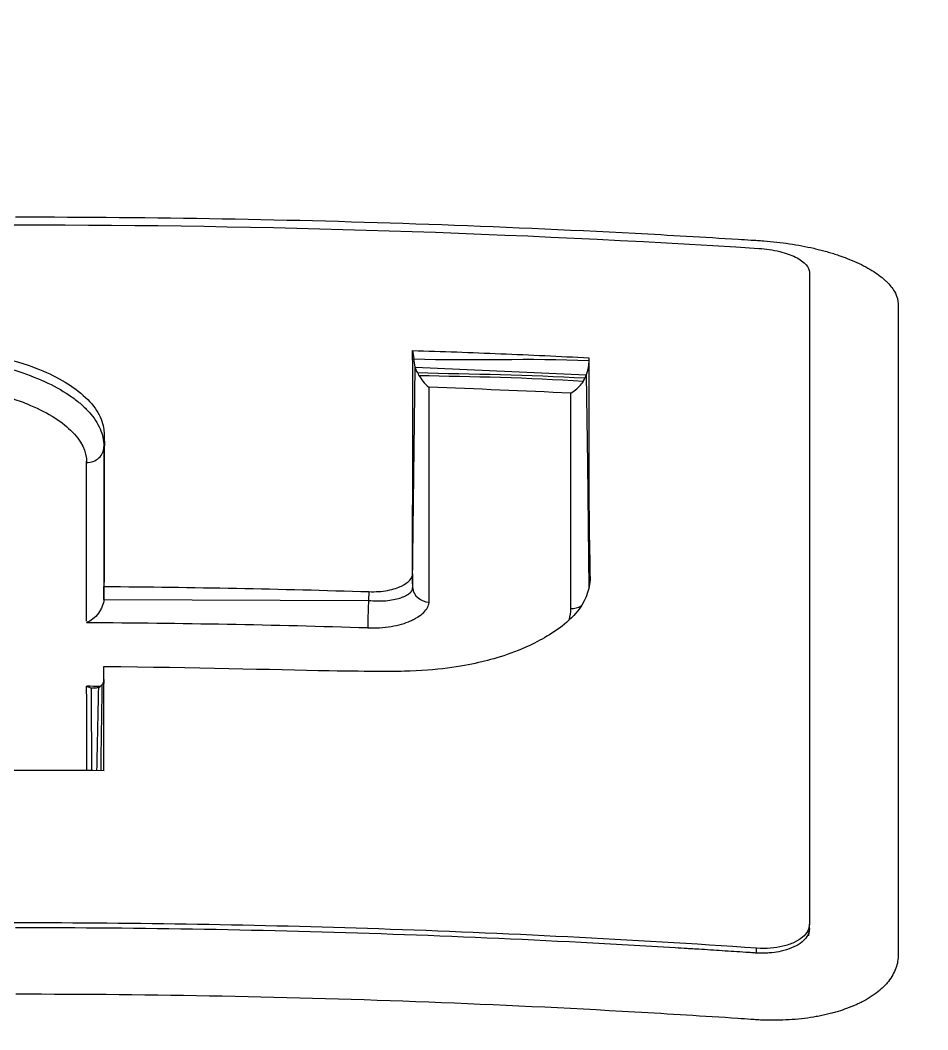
# Model space of a CAD drawing. Header units: millimetres. Extents: x 0 to 4378, y 0 to 2376.
# Drawn here: x 2214.72 to 2225.27, y 822.07 to 833.81 of the extents above; entities that cross this region are included whole.
import ezdxf

# ---------------------------------------------------------------- set-up
doc = ezdxf.new("R2010")
doc.units = ezdxf.units.MM
doc.header["$LTSCALE"] = 0.2

# ---------------------------------------------------------------- blocks, each defined once
blk = doc.blocks.new('A$C300084c2')
for p, q in [((4.611, 227.713), (4.626, 227.616)), ((4.642, 227.518), (4.626, 227.616)), ((4.611, 225.002), (4.642, 227.518)), ((4.642, 227.518), (6.629, 227.432)), ((6.629, 227.432), (6.642, 226.395)), ((0.831, 227.019), (0.831, 227.019)), ((1.024, 226.593), (1.024, 224.818)), ((6.642, 226.395), (6.659, 224.95)), ((1.024, 224.817), (1.024, 224.97)), ((4.104, 224.91), (4.098, 224.808)), ((1.024, 224.817), (4.098, 224.808)), ((4.594, 224.573), (4.594, 224.573)), ((9.222, 220.995), (9.222, 221.045)), ((8.608, 220.709), (8.608, 220.766))]:
    blk.add_line(p, q)
for centre, major_axis, ratio, start_param, end_param in [((4.768, 116.517), (0.033, 120.805), 0.0001, 5.823601, 5.872667), ((0.017, 121.017), (119.493, 0.004), 0.890042, 1.516914, 1.530709), ((0.824, 226.593), (0.2, 0), 0.90912, 4.705714, 6.28317), ((0.817, 116.074), (-0.005, -121.367), 0.000024, 2.676793, 2.712264), ((4.811, 224.967), (-0.2, 0), 0.896239, 0.097271, 1.529873), ((4.096, 224.667), (-0.006, -0.2), 0.015919, 3.92706, 5.817808), ((6.46, 224.893), (-0.2, 0), 0.896061, 1.515851, 2.153837), ((0.033, 121.238), (116.073, 0.009), 0.890069, 1.535773, 1.56392), ((1.011, 116.138), (-0.011, -121.694), 0.000059, 2.639834, 2.66089), ((-30.044, 123.355), (27.461, 113.995), 0.123676, 5.801947, 5.819795), ((0.032, 121.373), (115.116, 0.002), 0.889879, 1.562525, 1.563905), ((0.032, 121.373), (115.116, 0.002), 0.889879, 1.562156, 1.562159), ((0.038, 122.262), (-112.94, -0.002), 0.890474, 4.703635, 4.721782)]:
    blk.add_ellipse(centre, major_axis=major_axis, ratio=ratio, start_param=start_param, end_param=end_param)
for points, knots in [([(0.102, 213.113), (0.244, 213.113), (0.724, 213.114), (1.616, 213.125), (1.996, 213.131), (3.122, 213.155), (3.872, 213.178), (6.101, 213.265), (7.574, 213.349), (9.969, 213.523), (10.948, 213.604), (12.449, 213.747), (12.989, 213.802), (14.957, 214.015), (16.36, 214.193), (19.516, 214.656), (21.276, 214.96), (23.908, 215.498), (24.836, 215.706), (30.128, 216.995), (33.295, 218.217), (36.703, 220.001), (37.74, 220.691), (39.744, 222.444), (41.042, 224.033), (40.427, 226.973), (39.813, 227.946), (37.815, 229.819), (36.433, 230.719), (34.693, 231.553)], [-11.591769, -11.591769, -11.591769, -11.591769, -11.369233, -11.369233, -11.2055, -11.2055, -10.879051, -10.879051, -10.229253, -10.229253, -9.808886, -9.808886, -9.569695, -9.569695, -8.931682, -8.931682, -8.097781, -8.097781, -7.622133, -7.622133, -5.29353, -5.29353, -3.945591, -3.945591, -1.974095, -1.974095, -0.987299, -0.987299, -0.000001, -0.000001, -0.000001, -0.000001]), ([(0.102, 213.847), (0.044, 213.847), (0, 213.847), (-0.1, 213.847), (-0.151, 213.847), (-0.303, 213.847), (-0.404, 213.848), (-0.711, 213.849), (-0.917, 213.851), (-1.557, 213.858), (-1.994, 213.866), (-3.505, 213.902), (-4.595, 213.944), (-8.024, 214.119), (-10.361, 214.305), (-13.132, 214.604), (-13.642, 214.663), (-15.381, 214.875), (-16.59, 215.043), (-18.503, 215.344), (-19.224, 215.466), (-20.853, 215.761), (-21.752, 215.939), (-23.396, 216.293), (-24.145, 216.466), (-25.264, 216.745), (-25.647, 216.845), (-27.921, 217.457), (-29.652, 218.022), (-31.949, 218.935), (-32.661, 219.247), (-33.981, 219.893), (-34.59, 220.225), (-35.685, 220.901), (-36.173, 221.243), (-37.039, 221.942), (-37.417, 222.299), (-39.027, 224.119), (-39.352, 225.631), (-38.536, 227.478), (-38.331, 227.822), (-37.688, 228.677), (-37.186, 229.183), (-36.263, 229.924), (-35.927, 230.167), (-35.198, 230.649), (-34.807, 230.886), (-34.388, 231.119)], [0.000001, 0.000001, 0.000001, 0.000001, 0.017289, 0.017289, 0.034993, 0.034993, 0.070506, 0.070506, 0.142461, 0.142461, 0.294734, 0.294734, 0.67969, 0.67969, 1.52071, 1.52071, 1.712137, 1.712137, 2.17847, 2.17847, 2.468632, 2.468632, 2.845677, 2.845677, 3.177241, 3.177241, 3.354712, 3.354712, 4.246918, 4.246918, 4.688059, 4.688059, 5.129475, 5.129475, 5.562211, 5.562211, 5.997516, 5.997516, 7.753462, 7.753462, 8.159608, 8.159608, 8.770872, 8.770872, 9.07783, 9.07783, 9.385555, 9.385555, 9.385555, 9.385555]), ([(0.102, 213.847), (0.138, 213.847), (0.167, 213.847), (0.23, 213.847), (0.262, 213.847), (0.358, 213.847), (0.423, 213.847), (0.616, 213.848), (0.745, 213.849), (1.139, 213.852), (1.403, 213.856), (2.253, 213.869), (2.834, 213.883), (5.095, 213.955), (6.784, 214.045), (10.667, 214.327), (12.863, 214.547), (18.009, 215.21), (20.881, 215.709), (27.844, 217.29), (31.108, 218.445), (36.463, 221.08), (37.976, 222.561), (39.288, 225.096), (39.242, 226.355), (37.813, 228.832), (36.432, 230.028), (34.418, 231.144)], [-6.407087, -6.407087, -6.407087, -6.407087, -6.401237, -6.401237, -6.39525, -6.39525, -6.383254, -6.383254, -6.359103, -6.359103, -6.309555, -6.309555, -6.200269, -6.200269, -5.881807, -5.881807, -5.449682, -5.449682, -4.832371, -4.832371, -3.815475, -3.815475, -2.514487, -2.514487, -1.264317, -1.264317, -0.000001, -0.000001, -0.000001, -0.000001]), ([(0.102, 213.113), (-0.137, 213.113), (-0.775, 213.113), (-2.256, 213.137), (-2.846, 213.151), (-3.826, 213.182), (-4.218, 213.196), (-6.163, 213.274), (-7.717, 213.363), (-10.268, 213.554), (-11.281, 213.641), (-13.612, 213.872), (-14.92, 214.023), (-17.91, 214.42), (-19.566, 214.68), (-23.279, 215.362), (-25.287, 215.809), (-27.639, 216.438), (-28.123, 216.574), (-28.831, 216.784), (-29.063, 216.854), (-29.52, 216.995), (-29.745, 217.067), (-30.083, 217.177), (-30.196, 217.214), (-30.533, 217.326), (-30.751, 217.401), (-31.179, 217.551), (-31.387, 217.626), (-31.695, 217.739), (-31.797, 217.777), (-32.004, 217.855), (-32.11, 217.895), (-32.318, 217.976), (-32.422, 218.016), (-32.731, 218.139), (-32.936, 218.223), (-33.317, 218.382), (-33.5, 218.46), (-33.858, 218.617), (-34.031, 218.695), (-34.546, 218.933), (-34.878, 219.095), (-35.535, 219.432), (-35.861, 219.61), (-36.44, 219.944), (-36.695, 220.1), (-37.019, 220.309), (-37.086, 220.353), (-37.418, 220.575), (-37.667, 220.753), (-38.019, 221.023), (-38.133, 221.114), (-38.352, 221.295), (-38.458, 221.386), (-38.662, 221.568), (-38.759, 221.658), (-38.9, 221.795), (-38.948, 221.842), (-39.038, 221.933), (-39.08, 221.977), (-39.167, 222.069), (-39.21, 222.115), (-39.329, 222.247), (-39.406, 222.337), (-40.042, 223.111), (-40.401, 223.809), (-40.565, 224.577), (-40.577, 224.642), (-40.597, 224.773), (-40.606, 224.836), (-40.619, 224.962), (-40.623, 225.024), (-40.629, 225.146), (-40.631, 225.206), (-40.63, 225.325), (-40.629, 225.384), (-40.62, 225.553), (-40.609, 225.666), (-40.562, 225.992), (-40.51, 226.206), (-40.413, 226.502), (-40.38, 226.593), (-40.325, 226.728), (-40.307, 226.771), (-40.251, 226.898), (-40.211, 226.981), (-40.129, 227.142), (-40.086, 227.219), (-39.957, 227.442), (-39.863, 227.587), (-39.581, 227.984), (-39.374, 228.235), (-38.965, 228.67), (-38.775, 228.855), (-38.262, 229.314), (-37.92, 229.586), (-37.358, 229.988), (-37.163, 230.121), (-36.857, 230.319), (-36.754, 230.385), (-36.595, 230.483), (-36.541, 230.515), (-36.461, 230.564), (-36.434, 230.58), (-36.393, 230.605), (-36.379, 230.613), (-36.352, 230.629), (-36.338, 230.637), (-36.325, 230.645)], [0.000492, 0.000492, 0.000492, 0.000492, 0.070477, 0.070477, 0.116784, 0.116784, 0.147598, 0.147598, 0.270163, 0.270163, 0.35129, 0.35129, 0.459378, 0.459378, 0.603543, 0.603543, 0.795477, 0.795477, 0.846759, 0.846759, 0.872247, 0.872247, 0.897546, 0.897546, 0.910816, 0.910816, 0.936058, 0.936058, 0.961053, 0.961053, 0.973407, 0.973407, 0.986612, 0.986612, 0.999925, 0.999925, 1.026343, 1.026343, 1.051465, 1.051465, 1.076258, 1.076258, 1.125243, 1.125243, 1.177878, 1.177878, 1.224985, 1.224985, 1.237745, 1.237745, 1.287061, 1.287061, 1.311764, 1.311764, 1.336615, 1.336615, 1.361333, 1.361333, 1.372959, 1.372959, 1.384222, 1.384222, 1.395507, 1.395507, 1.41867, 1.41867, 1.596072, 1.596072, 1.612752, 1.612752, 1.628768, 1.628768, 1.644172, 1.644172, 1.659003, 1.659003, 1.673475, 1.673475, 1.702106, 1.702106, 1.756638, 1.756638, 1.781274, 1.781274, 1.792708, 1.792708, 1.814679, 1.814679, 1.835454, 1.835454, 1.874477, 1.874477, 1.942807, 1.942807, 1.994085, 1.994085, 2.070998, 2.070998, 2.109452, 2.109452, 2.128666, 2.128666, 2.138273, 2.138273, 2.143077, 2.143077, 2.145479, 2.145479, 2.147874, 2.147874, 2.147874, 2.147874]), ([(-0.004, 229.266), (-0.003, 229.266), (-0.002, 229.266), (-0.001, 229.266), (0.799, 229.266), (1.599, 229.259), (2.399, 229.245), (3.199, 229.231), (3.999, 229.21), (4.799, 229.182), (5.598, 229.154), (6.398, 229.118), (7.196, 229.076), (7.596, 229.055), (7.995, 229.032), (8.394, 229.007), (8.444, 229.004), (8.494, 229.001), (8.544, 228.997), (8.569, 228.996), (8.593, 228.994), (8.618, 228.993), (8.643, 228.991), (8.668, 228.99), (8.693, 228.988), (8.793, 228.98), (8.892, 228.969), (8.99, 228.954), (9.087, 228.94), (9.182, 228.922), (9.274, 228.901), (9.297, 228.895), (9.319, 228.89), (9.341, 228.884), (9.353, 228.882), (9.364, 228.879), (9.375, 228.876)], [-0.8616263, -0.8616263, -0.8616263, -0.8616263, -0.861572, -0.861572, -0.861572, -0.826965, -0.826965, -0.826965, -0.7923494, -0.7923494, -0.7923494, -0.7577381, -0.7577381, -0.7577381, -0.7404325, -0.7404325, -0.7404325, -0.7382693, -0.7382693, -0.7382693, -0.7371877, -0.7371877, -0.7371877, -0.7361061, -0.7361061, -0.7361061, -0.7317796, -0.7317796, -0.7317796, -0.7274532, -0.7274532, -0.7274532, -0.7263716, -0.7263716, -0.7263716, -0.7258308, -0.7258308, -0.7258308, -0.7258308]), ([(-8.636, 228.895), (-5.75, 229.08), (-2.857, 229.174), (0.037, 229.174), (2.906, 229.174), (5.773, 229.082), (8.635, 228.9)], [0, 0, 0, 0, 0.502185, 0.502185, 0.502185, 1, 1, 1, 1]), ([(8.635, 228.9), (8.676, 228.897), (8.716, 228.893), (8.798, 228.881), (8.838, 228.873), (8.946, 228.846), (9.008, 228.824), (9.114, 228.772), (9.156, 228.742), (9.209, 228.682), (9.222, 228.652), (9.222, 228.623)], [-0.09661852, -0.09661852, -0.09661852, -0.09661852, -0.08429687, -0.08429687, -0.07141596, -0.07141596, -0.04825685, -0.04825685, -0.02320733, -0.02320733, -0.00000099, -0.00000099, -0.00000099, -0.00000099]), ([(9.375, 228.876), (9.386, 228.873), (9.397, 228.87), (9.407, 228.867), (9.418, 228.864), (9.429, 228.861), (9.44, 228.858), (9.451, 228.855), (9.461, 228.851), (9.472, 228.848), (9.482, 228.845), (9.493, 228.842), (9.503, 228.839), (9.514, 228.835), (9.524, 228.832), (9.534, 228.829), (9.544, 228.825), (9.555, 228.822), (9.565, 228.819), (9.597, 228.808), (9.628, 228.796), (9.659, 228.784), (9.699, 228.769), (9.737, 228.753), (9.773, 228.737), (9.846, 228.703), (9.911, 228.668), (9.969, 228.631), (9.997, 228.613), (10.024, 228.594), (10.048, 228.575), (10.061, 228.566), (10.072, 228.556), (10.083, 228.547), (10.089, 228.542), (10.094, 228.537), (10.1, 228.532), (10.105, 228.527), (10.11, 228.522), (10.115, 228.518), (10.156, 228.479), (10.187, 228.439), (10.21, 228.399), (10.226, 228.371), (10.237, 228.344), (10.244, 228.317)], [-0.72583083, -0.72583083, -0.72583083, -0.72583083, -0.72529003, -0.72529003, -0.72529003, -0.72474923, -0.72474923, -0.72474923, -0.72420843, -0.72420843, -0.72420843, -0.72366763, -0.72366763, -0.72366763, -0.72312683, -0.72312683, -0.72312683, -0.72258602, -0.72258602, -0.72258602, -0.72084984, -0.72084984, -0.72084984, -0.71857285, -0.71857285, -0.71857285, -0.71401887, -0.71401887, -0.71401887, -0.71174188, -0.71174188, -0.71174188, -0.71060338, -0.71060338, -0.71060338, -0.71003414, -0.71003414, -0.71003414, -0.70946489, -0.70946489, -0.70946489, -0.70491091, -0.70491091, -0.70491091, -0.70178277, -0.70178277, -0.70178277, -0.70178277]), ([(9.222, 228.623), (9.222, 227.526), (9.222, 226.332), (9.222, 223.797), (9.222, 222.465), (9.222, 221.045)], [-1.721691, -1.721691, -1.721691, -1.721691, -0.84519, -0.84519, -0.000001, -0.000001, -0.000001, -0.000001]), ([(10.244, 228.317), (10.247, 228.304), (10.25, 228.292), (10.251, 228.279), (10.253, 228.269), (10.253, 228.259), (10.253, 228.25), (10.253, 228.24), (10.253, 228.23), (10.253, 228.22), (10.253, 228.2), (10.253, 228.181), (10.253, 228.161), (10.253, 228.082), (10.253, 228.002), (10.253, 227.922), (10.253, 227.601), (10.253, 227.272), (10.253, 226.935), (10.253, 226.598), (10.253, 226.252), (10.253, 225.899), (10.253, 225.545), (10.253, 225.184), (10.253, 224.814), (10.253, 224.445), (10.253, 224.069), (10.253, 223.684), (10.253, 223.275), (10.253, 222.856), (10.253, 222.429), (10.253, 222.014), (10.253, 221.592), (10.253, 221.161), (10.253, 221.053), (10.253, 220.945), (10.253, 220.836), (10.253, 220.809), (10.253, 220.782), (10.253, 220.755), (10.253, 220.741), (10.253, 220.727), (10.253, 220.714), (10.253, 220.7), (10.253, 220.687), (10.253, 220.673), (10.253, 220.646), (10.249, 220.619), (10.244, 220.592), (10.238, 220.565), (10.23, 220.539), (10.219, 220.513), (10.208, 220.486), (10.195, 220.461), (10.179, 220.436), (10.164, 220.411), (10.146, 220.386), (10.125, 220.362), (10.12, 220.356), (10.115, 220.35), (10.109, 220.344), (10.104, 220.338), (10.098, 220.333), (10.093, 220.327), (10.081, 220.315), (10.069, 220.304), (10.057, 220.292), (10.032, 220.27), (10.004, 220.248), (9.975, 220.227), (9.945, 220.206), (9.914, 220.186), (9.88, 220.167), (9.861, 220.156), (9.842, 220.146), (9.822, 220.136)], [-0.7017828, -0.7017828, -0.7017828, -0.7017828, -0.7003569, -0.7003569, -0.7003569, -0.6992184, -0.6992184, -0.6992184, -0.6980799, -0.6980799, -0.6980799, -0.695803, -0.695803, -0.695803, -0.686695, -0.686695, -0.686695, -0.6502632, -0.6502632, -0.6502632, -0.6138313, -0.6138313, -0.6138313, -0.5773995, -0.5773995, -0.5773995, -0.5409677, -0.5409677, -0.5409677, -0.5021739, -0.5021739, -0.5021739, -0.4645611, -0.4645611, -0.4645611, -0.4551579, -0.4551579, -0.4551579, -0.4528071, -0.4528071, -0.4528071, -0.4516317, -0.4516317, -0.4516317, -0.4504563, -0.4504563, -0.4504563, -0.4481055, -0.4481055, -0.4481055, -0.4457547, -0.4457547, -0.4457547, -0.4434039, -0.4434039, -0.4434039, -0.4410531, -0.4410531, -0.4410531, -0.4404654, -0.4404654, -0.4404654, -0.4398777, -0.4398777, -0.4398777, -0.4387023, -0.4387023, -0.4387023, -0.4363515, -0.4363515, -0.4363515, -0.4340007, -0.4340007, -0.4340007, -0.4326907, -0.4326907, -0.4326907, -0.4326907]), ([(39.658, 227.976), (40.415, 227.079), (40.847, 226.157), (40.929, 225.243), (41.124, 223.063), (39.234, 220.967), (35.668, 219.119), (32.102, 217.27), (26.856, 215.717), (20.646, 214.643), (17.541, 214.107), (14.206, 213.686), (10.746, 213.396), (8.583, 213.214), (6.371, 213.079), (4.137, 213.001), (2.798, 212.955), (1.451, 212.929), (0.102, 212.927)], [0.1452029, 0.1452029, 0.1452029, 0.1452029, 0.2500082, 0.2500082, 0.2500082, 0.5000054, 0.5000054, 0.5000054, 0.7500027, 0.7500027, 0.7500027, 0.8750013, 0.8750013, 0.8750013, 0.9531573, 0.9531573, 0.9531573, 1, 1, 1, 1]), ([(-6.661, 226.578), (-6.662, 226.649), (-6.646, 226.721), (-6.578, 226.864), (-6.526, 226.934), (-6.382, 227.078), (-6.23, 227.213), (-5.768, 227.427), (-5.526, 227.517), (-4.404, 227.758), (-3.487, 227.74), (-2.09, 227.776), (-1.975, 227.782), (-1.161, 227.778), (-0.836, 227.744), (-0.504, 227.703), (-0.184, 227.655), (0.384, 227.458), (0.577, 227.357), (0.894, 227.109), (0.985, 226.976), (1.037, 226.731), (1.026, 226.535), (1.029, 225.952), (1.029, 225.468), (1.024, 224.97)], [-1.490546, -1.490546, -1.490546, -1.490546, -1.372171, -1.372171, -1.254036, -1.254036, -1.123299, -1.123299, -1.043679, -1.043679, -0.850826, -0.850826, -0.807838, -0.807838, -0.709589, -0.709589, -0.595224, -0.595224, -0.510831, -0.510831, -0.413449, -0.413449, -0.333919, -0.333919, 0, 0, 0, 0]), ([(39.846, 227.753), (39.975, 227.599), (40.101, 227.437), (40.22, 227.27), (40.268, 227.202), (40.315, 227.133), (40.361, 227.064), (40.911, 226.227), (41.015, 225.723), (41.059, 225.559), (41.069, 225.52), (41.074, 225.501), (41.074, 225.5), (41.105, 225.378), (41.133, 225.246), (41.154, 225.107), (41.16, 225.066), (41.165, 225.028), (41.17, 224.992), (41.184, 224.874), (41.189, 224.782), (41.192, 224.715), (41.2, 224.523), (41.197, 224.261), (41.137, 223.933), (41.055, 223.487), (40.936, 223.233), (40.905, 223.16), (40.806, 222.924), (40.673, 222.671), (40.493, 222.402), (40.312, 222.131), (40.098, 221.863), (39.855, 221.598), (39.845, 221.587), (39.713, 221.432), (39.399, 221.138), (39.296, 221.041), (39.171, 220.929), (39.021, 220.802), (38.161, 220.075), (37.325, 219.579), (36.805, 219.282), (36.665, 219.202), (36.394, 219.047), (35.958, 218.823), (35.804, 218.743), (35.628, 218.655), (35.43, 218.559), (34.963, 218.332), (34.45, 218.1), (33.886, 217.865), (33.379, 217.654), (32.886, 217.462), (32.416, 217.289), (31.646, 217.006), (30.941, 216.771), (30.331, 216.578), (29.869, 216.432), (29.394, 216.289), (28.908, 216.15), (26.938, 215.585), (24.776, 215.077), (22.463, 214.637), (22.181, 214.583), (21.896, 214.53), (21.61, 214.478), (21.451, 214.45), (21.195, 214.404), (20.838, 214.342), (19.747, 214.154), (17.717, 213.812), (14.551, 213.454), (13.455, 213.33), (12.223, 213.206), (10.849, 213.091), (7.915, 212.846), (4.319, 212.627), (0.102, 212.624)], [-0.83858, -0.83858, -0.83858, -0.83858, -0.8200156, -0.8200156, -0.8200156, -0.8125, -0.8125, -0.8125, -0.7620675, -0.7620675, -0.7620675, -0.75, -0.75, -0.75, -0.734375, -0.734375, -0.734375, -0.7307388, -0.7307388, -0.7307388, -0.71875, -0.71875, -0.71875, -0.6875, -0.6875, -0.6875, -0.65625, -0.65625, -0.65625, -0.625, -0.625, -0.625, -0.59375, -0.59375, -0.59375, -0.5702728, -0.5702728, -0.5702728, -0.5625, -0.5625, -0.5625, -0.5, -0.5, -0.5, -0.4769249, -0.4769249, -0.4769249, -0.46875, -0.46875, -0.46875, -0.4375, -0.4375, -0.4375, -0.4138038, -0.4138038, -0.4138038, -0.375, -0.375, -0.375, -0.3524616, -0.3524616, -0.3524616, -0.2611309, -0.2611309, -0.2611309, -0.25, -0.25, -0.25, -0.2160572, -0.2160572, -0.2160572, -0.112421, -0.112421, -0.112421, -0.0765634, -0.0765634, -0.0765634, 0, 0, 0, 0]), ([(4.611, 225.122), (4.61, 225.577), (4.612, 226.021), (4.613, 226.453), (4.613, 226.885), (4.613, 227.305), (4.611, 227.713)], [-1, -1, -1, -1, -0.5, -0.5, -0.5, 0, 0, 0, 0]), ([(4.611, 227.713), (4.952, 227.703), (5.294, 227.69), (5.977, 227.662), (6.319, 227.646), (6.66, 227.628)], [0, 0, 0, 0, 0.1025805, 0.1025805, 0.205161, 0.205161, 0.205161, 0.205161]), ([(6.659, 227.596), (6.658, 227.57), (6.656, 227.545), (6.651, 227.518), (6.649, 227.504), (6.646, 227.491), (6.642, 227.477), (6.639, 227.462), (6.634, 227.448), (6.629, 227.432)], [-0.9999995, -0.9999995, -0.9999995, -0.9999995, -0.5, -0.5, -0.5, -0.25, -0.25, -0.25, -0.0000003, -0.0000003, -0.0000003, -0.0000003]), ([(6.66, 227.628), (6.66, 227.221), (6.661, 226.803), (6.659, 226.373), (6.657, 225.943), (6.665, 225.501), (6.673, 225.047)], [-0.9999995, -0.9999995, -0.9999995, -0.9999995, -0.4999998, -0.4999998, -0.4999998, 0, 0, 0, 0]), ([(-0.153, 227.524), (-0.088, 227.507), (-0.026, 227.488), (0.035, 227.468), (0.156, 227.428), (0.269, 227.384), (0.371, 227.335), (0.474, 227.286), (0.566, 227.232), (0.647, 227.176), (0.687, 227.147), (0.725, 227.118), (0.759, 227.088), (0.793, 227.058), (0.824, 227.028), (0.852, 226.997), (0.908, 226.934), (0.95, 226.869), (0.979, 226.803), (0.994, 226.77), (1.004, 226.737), (1.012, 226.703), (1.019, 226.669), (1.023, 226.635), (1.024, 226.602), (1.024, 226.599), (1.024, 226.596), (1.024, 226.593)], [0.3648843, 0.3648843, 0.3648843, 0.3648843, 0.4221703, 0.4221703, 0.4221703, 0.5367422, 0.5367422, 0.5367422, 0.6513142, 0.6513142, 0.6513142, 0.7086002, 0.7086002, 0.7086002, 0.7658861, 0.7658861, 0.7658861, 0.8804581, 0.8804581, 0.8804581, 0.937744, 0.937744, 0.937744, 0.99503, 0.99503, 0.99503, 0.9999999, 0.9999999, 0.9999999, 0.9999999]), ([(4.67, 227.452), (4.665, 227.461), (4.661, 227.469), (4.658, 227.477), (4.651, 227.492), (4.646, 227.505), (4.642, 227.518)], [-1, -1, -1, -1, -0.6666667, -0.6666667, -0.6666667, 0, 0, 0, 0]), ([(-1.534, 227.361), (-1.217, 227.365), (-0.911, 227.343), (-0.619, 227.294), (-0.418, 227.261), (-0.232, 227.217), (-0.063, 227.162), (-0.029, 227.151), (0.004, 227.14), (0.037, 227.128), (0.069, 227.117), (0.1, 227.105), (0.13, 227.092), (0.349, 227.004), (0.517, 226.902), (0.637, 226.787), (0.762, 226.667), (0.823, 226.541), (0.823, 226.411)], [-1, -1, -1, -1, -0.75, -0.75, -0.75, -0.571018, -0.571018, -0.571018, -0.534928, -0.534928, -0.534928, -0.5, -0.5, -0.5, -0.25, -0.25, -0.25, 0, 0, 0, 0]), ([(6.596, 227.357), (6.596, 227.357), (6.596, 227.357), (6.596, 227.358), (6.599, 227.362), (6.6, 227.365), (6.602, 227.37), (6.605, 227.375), (6.609, 227.383), (6.612, 227.39)], [-0.9999999, -0.9999999, -0.9999999, -0.9999999, -0.9807524, -0.9807524, -0.9807524, -0.5415155, -0.5415155, -0.5415155, 0, 0, 0, 0]), ([(6.629, 227.432), (6.627, 227.426), (6.624, 227.419), (6.618, 227.405), (6.615, 227.398), (6.612, 227.39)], [-0.004582245, -0.004582245, -0.004582245, -0.004582245, -0.002357303, -0.002357303, -0.000000004, -0.000000004, -0.000000004, -0.000000004]), ([(6.449, 224.715), (6.449, 224.715), (6.449, 224.715), (6.449, 224.715), (6.449, 224.715), (6.449, 224.715), (6.449, 224.715), (6.449, 224.715), (6.449, 224.715), (6.449, 224.716), (6.449, 224.716), (6.449, 224.717), (6.449, 224.718), (6.449, 224.739), (6.449, 224.798), (6.449, 225.259), (6.449, 225.633), (6.449, 226.416), (6.449, 226.822), (6.449, 227.217)], [-0.6129394, -0.6129394, -0.6129394, -0.6129394, -0.6128545, -0.6128545, -0.6127713, -0.6127713, -0.6126044, -0.6126044, -0.6122683, -0.6122683, -0.6115884, -0.6115884, -0.6102003, -0.6102003, -0.5568848, -0.5568848, -0.2967167, -0.2967167, 0, 0, 0, 0]), ([(4.104, 224.91), (4.142, 224.909), (4.179, 224.909), (4.252, 224.914), (4.287, 224.918), (4.392, 224.938), (4.444, 224.958), (4.522, 224.995), (4.557, 225.018), (4.602, 225.068), (4.612, 225.094), (4.611, 225.122)], [-0.06988791, -0.06988791, -0.06988791, -0.06988791, -0.06202551, -0.06202551, -0.05423635, -0.05423635, -0.03774543, -0.03774543, -0.01857631, -0.01857631, 0, 0, 0, 0]), ([(6.673, 225.047), (6.665, 224.914), (6.613, 224.784), (6.38, 224.51), (6.199, 224.401), (5.817, 224.203), (5.585, 224.134), (5.227, 224.049), (4.954, 224), (4.412, 223.98), (4.145, 223.98), (2.968, 224.001), (2.081, 224.027), (1.024, 224.037)], [-1.991968, -1.991968, -1.991968, -1.991968, -1.786266, -1.786266, -1.531519, -1.531519, -1.065024, -1.065024, -0.555126, -0.555126, -0.317149, -0.317149, 0, 0, 0, 0]), ([(1.024, 224.97), (1.538, 224.966), (2.051, 224.959), (3.078, 224.939), (3.591, 224.926), (4.104, 224.91)], [0, 0, 0, 0, 0.1540444, 0.1540444, 0.3080886, 0.3080886, 0.3080886, 0.3080886]), ([(4.098, 224.808), (4.133, 224.805), (4.167, 224.803), (4.201, 224.802), (4.235, 224.802), (4.268, 224.803), (4.299, 224.805), (4.331, 224.808), (4.36, 224.812), (4.388, 224.817), (4.416, 224.822), (4.441, 224.829), (4.464, 224.836), (4.476, 224.84), (4.487, 224.844), (4.498, 224.848), (4.508, 224.853), (4.518, 224.857), (4.528, 224.862), (4.547, 224.871), (4.563, 224.881), (4.576, 224.892), (4.589, 224.903), (4.599, 224.915), (4.605, 224.928), (4.607, 224.934), (4.609, 224.94), (4.61, 224.947), (4.611, 224.95), (4.611, 224.953), (4.611, 224.957), (4.611, 224.957), (4.611, 224.957), (4.611, 224.957)], [-1, -1, -1, -1, -0.875, -0.875, -0.875, -0.75, -0.75, -0.75, -0.625, -0.625, -0.625, -0.5, -0.5, -0.5, -0.4375, -0.4375, -0.4375, -0.375, -0.375, -0.375, -0.25, -0.25, -0.25, -0.125, -0.125, -0.125, -0.0625, -0.0625, -0.0625, -0.03125, -0.03125, -0.03125, -0.0307502, -0.0307502, -0.0307502, -0.0307502]), ([(1.024, 224.817), (1.024, 224.791), (1.016, 224.768), (0.993, 224.711), (0.98, 224.684), (0.922, 224.608), (0.869, 224.569), (0.823, 224.549)], [0, 0, 0, 0, 0.224327, 0.224327, 0.48026, 0.48026, 1, 1, 1, 1]), ([(4.089, 224.488), (4.136, 224.487), (4.183, 224.488), (4.228, 224.49), (4.274, 224.493), (4.319, 224.498), (4.361, 224.505), (4.404, 224.512), (4.445, 224.522), (4.483, 224.532), (4.521, 224.543), (4.556, 224.556), (4.587, 224.571), (4.603, 224.578), (4.618, 224.585), (4.632, 224.593), (4.647, 224.601), (4.66, 224.609), (4.673, 224.617), (4.699, 224.633), (4.722, 224.651), (4.741, 224.669), (4.76, 224.688), (4.775, 224.707), (4.785, 224.727), (4.79, 224.736), (4.794, 224.747), (4.797, 224.757), (4.799, 224.762), (4.8, 224.767), (4.801, 224.772), (4.802, 224.777), (4.802, 224.782), (4.802, 224.788)], [0, 0, 0, 0, 0.125, 0.125, 0.125, 0.25, 0.25, 0.25, 0.375, 0.375, 0.375, 0.5, 0.5, 0.5, 0.5625, 0.5625, 0.5625, 0.625, 0.625, 0.625, 0.75, 0.75, 0.75, 0.875, 0.875, 0.875, 0.9375, 0.9375, 0.9375, 0.96875, 0.96875, 0.96875, 1, 1, 1, 1]), ([(0.102, 210.326), (0.373, 210.326), (0.985, 210.328), (1.794, 210.335), (2.548, 210.345), (3.167, 210.355), (3.78, 210.368), (4.517, 210.387), (5.329, 210.411), (6.248, 210.445), (7.14, 210.483), (8.423, 210.545), (9.758, 210.623), (10.956, 210.706), (11.676, 210.76), (12.331, 210.811), (13.067, 210.872), (14.075, 210.962), (15.157, 211.066), (16.243, 211.18), (17.058, 211.272), (17.607, 211.336), (18.021, 211.386), (18.39, 211.432), (18.948, 211.502), (19.981, 211.638), (21.185, 211.809), (22.254, 211.973), (22.893, 212.076), (23.397, 212.159), (23.96, 212.255), (24.618, 212.372), (25.394, 212.515), (26.107, 212.654), (26.643, 212.763), (26.973, 212.831), (27.32, 212.904), (27.769, 213), (28.375, 213.135), (28.924, 213.262), (29.408, 213.377), (29.898, 213.497), (30.511, 213.651), (31.242, 213.844), (31.97, 214.045), (32.822, 214.292), (33.86, 214.612), (34.862, 214.949), (35.735, 215.264), (36.298, 215.48), (36.733, 215.654), (37.033, 215.778), (37.322, 215.901), (37.599, 216.022), (37.866, 216.141), (38.122, 216.259), (38.367, 216.375), (38.603, 216.49), (38.828, 216.602), (39.044, 216.713), (39.25, 216.822), (39.458, 216.935), (39.632, 217.032), (39.775, 217.114), (39.881, 217.175), (39.986, 217.237), (40.089, 217.299), (40.191, 217.361), (40.291, 217.423), (40.39, 217.485), (40.488, 217.548), (40.584, 217.61), (40.774, 217.736), (40.988, 217.883), (41.221, 218.052), (41.39, 218.18), (41.527, 218.287), (41.633, 218.373), (41.711, 218.437), (41.788, 218.502), (41.863, 218.566), (41.929, 218.624), (41.994, 218.682), (42.068, 218.75), (42.166, 218.841), (42.26, 218.932), (42.345, 219.016), (42.415, 219.089), (42.489, 219.167), (42.566, 219.251), (42.646, 219.341), (42.713, 219.42), (42.782, 219.504), (42.837, 219.573), (42.89, 219.643), (42.929, 219.695), (42.969, 219.751), (43.011, 219.809), (43.053, 219.871), (43.096, 219.936), (43.139, 220.003), (43.181, 220.072), (43.223, 220.144), (43.264, 220.22), (43.305, 220.298), (43.354, 220.396), (43.404, 220.508), (43.455, 220.634), (43.501, 220.761), (43.545, 220.898), (43.582, 221.039), (43.61, 221.173), (43.64, 221.346), (43.665, 221.571), (43.67, 221.847), (43.652, 222.125), (43.611, 222.394), (43.528, 222.754), (43.386, 223.154), (43.205, 223.524), (43.065, 223.769), (42.962, 223.934), (42.876, 224.064), (42.807, 224.161), (42.743, 224.251), (42.665, 224.354), (42.59, 224.45), (42.546, 224.504), (42.534, 224.519)], [0, 0, 0, 0, 0.081143, 0.183697, 0.243007, 0.307671, 0.369739, 0.427479, 0.529984, 0.615177, 0.705852, 0.801274, 1.006337, 1.115983, 1.172581, 1.230362, 1.320683, 1.403906, 1.549055, 1.66583, 1.75424, 1.814296, 1.846002, 1.89056, 1.936338, 2.031562, 2.23667, 2.346563, 2.403343, 2.461346, 2.525276, 2.60461, 2.699351, 2.809491, 2.870338, 2.902203, 2.935034, 3.003575, 3.07596, 3.172909, 3.222204, 3.272045, 3.373367, 3.476872, 3.582564, 3.690447, 3.858081, 4.062856, 4.179181, 4.304793, 4.361869, 4.417874, 4.472809, 4.526674, 4.579466, 4.631187, 4.681836, 4.731415, 4.779922, 4.827356, 4.873719, 4.919017, 4.970333, 4.995991, 5.021661, 5.047334, 5.073, 5.098649, 5.124305, 5.149964, 5.175621, 5.201274, 5.226926, 5.329539, 5.38084, 5.432135, 5.483441, 5.50909, 5.534736, 5.560385, 5.586037, 5.611685, 5.628685, 5.655602, 5.691681, 5.736923, 5.762978, 5.791319, 5.821949, 5.854877, 5.890095, 5.927601, 5.947216, 5.988791, 6.007971, 6.028313, 6.049818, 6.07247, 6.096306, 6.121329, 6.147367, 6.174316, 6.202323, 6.231482, 6.261792, 6.293243, 6.344979, 6.38969, 6.438143, 6.490327, 6.546228, 6.597949, 6.642575, 6.741736, 6.851486, 6.95133, 7.051027, 7.150578, 7.349255, 7.493538, 7.558832, 7.619584, 7.67579, 7.7022, 7.727484, 7.774647, 7.81729, 7.834107, 7.834107, 7.834107, 7.834107]), ([(0.959, 223.796), (0.966, 223.799), (0.974, 223.803), (0.991, 223.815), (0.997, 223.821), (1.001, 223.825)], [0.000000011, 0.000000011, 0.000000011, 0.000000011, 0.003841003, 0.003841003, 0.009116418, 0.009116418, 0.009116418, 0.009116418]), ([(1.014, 223.845), (1.013, 223.841), (1.011, 223.838), (1.006, 223.831), (1.004, 223.828), (1.001, 223.825)], [-0.003301331, -0.003301331, -0.003301331, -0.003301331, -0.001689221, -0.001689221, -0.000000019, -0.000000019, -0.000000019, -0.000000019]), ([(1.014, 223.845), (1.018, 223.852), (1.02, 223.86), (1.023, 223.872), (1.024, 223.878), (1.024, 223.883)], [0, 0, 0, 0, 0.003282931, 0.003282931, 0.005557104, 0.005557104, 0.005557104, 0.005557104]), ([(1.021, 222.829), (1.021, 222.966), (1.022, 223.104), (1.022, 223.339), (1.022, 223.436), (1.023, 223.58), (1.023, 223.627), (1.023, 223.7), (1.023, 223.725), (1.024, 223.773), (1.024, 223.793), (1.024, 223.843), (1.024, 223.875), (1.024, 223.906)], [0.0365426, 0.0365426, 0.0365426, 0.0365426, 0.1199816, 0.1199816, 0.1799699, 0.1799699, 0.2099009, 0.2099009, 0.2249401, 0.2249401, 0.2331375, 0.2331375, 0.2427015, 0.2427015, 0.2427015, 0.2427015]), ([(0.959, 223.796), (0.951, 223.793), (0.943, 223.79), (0.934, 223.789), (0.917, 223.786), (0.9, 223.786), (0.881, 223.79)], [0, 0, 0, 0, 0.3265137, 0.3265137, 0.3265137, 1, 1, 1, 1]), ([(8.608, 220.766), (7.146, 220.865), (5.683, 220.94), (2.812, 221.036), (1.409, 221.06), (-1.404, 221.059), (-2.808, 221.035), (-5.68, 220.936), (-7.145, 220.861), (-8.609, 220.761)], [-1.723661, -1.723661, -1.723661, -1.723661, -1.283811, -1.283811, -0.862142, -0.862142, -0.440299, -0.440299, -0.000001, -0.000001, -0.000001, -0.000001]), ([(8.608, 220.709), (8.6, 220.709), (8.593, 220.71), (8.585, 220.71), (8.574, 220.711), (8.562, 220.712), (8.551, 220.713), (8.528, 220.714), (8.505, 220.716), (8.482, 220.717), (8.391, 220.723), (8.3, 220.729), (8.209, 220.735), (8.118, 220.741), (8.027, 220.747), (7.936, 220.753), (7.913, 220.754), (7.891, 220.756), (7.868, 220.757), (7.856, 220.758), (7.845, 220.758), (7.834, 220.759), (7.822, 220.76), (7.811, 220.76), (7.8, 220.761), (7.754, 220.764), (7.708, 220.767), (7.663, 220.77), (7.299, 220.792), (6.934, 220.812), (6.569, 220.831), (5.84, 220.869), (5.111, 220.901), (4.381, 220.926), (3.651, 220.952), (2.921, 220.971), (2.191, 220.984), (1.46, 220.996), (0.73, 221.003), (0, 221.003), (-0.002, 221.003), (-0.003, 221.003), (-0.004, 221.003)], [0, 0, 0, 0, 0.0013318, 0.0013318, 0.0013318, 0.0033185, 0.0033185, 0.0033185, 0.0072919, 0.0072919, 0.0072919, 0.0231858, 0.0231858, 0.0231858, 0.0390796, 0.0390796, 0.0390796, 0.0430531, 0.0430531, 0.0430531, 0.0450398, 0.0450398, 0.0450398, 0.0470265, 0.0470265, 0.0470265, 0.0549735, 0.0549735, 0.0549735, 0.1185488, 0.1185488, 0.1185488, 0.2456995, 0.2456995, 0.2456995, 0.3728502, 0.3728502, 0.3728502, 0.5000009, 0.5000009, 0.5000009, 0.500209, 0.500209, 0.500209, 0.500209]), ([(9.222, 221.045), (9.222, 221.018), (9.215, 220.992), (9.189, 220.941), (9.169, 220.916), (9.116, 220.871), (9.083, 220.85), (9.005, 220.814), (8.961, 220.8), (8.868, 220.778), (8.82, 220.77), (8.717, 220.762), (8.663, 220.762), (8.608, 220.766)], [-0.09810241, -0.09810241, -0.09810241, -0.09810241, -0.08224452, -0.08224452, -0.06572757, -0.06572757, -0.0490448, -0.0490448, -0.03216608, -0.03216608, -0.01647028, -0.01647028, -0.00000101, -0.00000101, -0.00000101, -0.00000101]), ([(9.222, 220.995), (9.222, 220.981), (9.22, 220.968), (9.217, 220.955), (9.21, 220.93), (9.198, 220.906), (9.181, 220.884), (9.163, 220.861), (9.14, 220.84), (9.113, 220.82), (9.085, 220.801), (9.052, 220.783), (9.015, 220.768), (8.978, 220.752), (8.937, 220.74), (8.893, 220.73), (8.86, 220.722), (8.824, 220.716), (8.787, 220.713), (8.776, 220.711), (8.765, 220.71), (8.754, 220.71), (8.743, 220.709), (8.732, 220.708), (8.721, 220.708), (8.71, 220.707), (8.698, 220.707), (8.687, 220.707), (8.665, 220.707), (8.642, 220.707), (8.619, 220.708), (8.615, 220.708), (8.612, 220.709), (8.608, 220.709)], [0, 0, 0, 0, 0.083196, 0.083196, 0.083196, 0.236137, 0.236137, 0.236137, 0.389077, 0.389077, 0.389077, 0.542018, 0.542018, 0.542018, 0.694959, 0.694959, 0.694959, 0.81277, 0.81277, 0.81277, 0.8479, 0.8479, 0.8479, 0.883029, 0.883029, 0.883029, 0.918159, 0.918159, 0.918159, 0.988419, 0.988419, 0.988419, 1, 1, 1, 1]), ([(9.218, 220.961), (9.215, 220.945), (9.213, 220.928), (9.212, 220.911), (9.212, 220.911), (9.212, 220.91), (9.212, 220.909), (9.212, 220.909), (9.212, 220.909), (9.212, 220.909), (9.212, 220.909), (9.212, 220.909)], [0, 0, 0, 0, 0.010656, 0.010656, 0.01115502, 0.01115502, 0.01128809, 0.01128809, 0.01135463, 0.01135463, 0.01135619, 0.01135619, 0.01135619, 0.01135619]), ([(9.822, 220.136), (9.806, 220.128), (9.79, 220.12), (9.773, 220.112), (9.736, 220.095), (9.697, 220.079), (9.655, 220.064), (9.624, 220.052), (9.591, 220.041), (9.558, 220.031), (9.548, 220.028), (9.538, 220.025), (9.527, 220.022), (9.517, 220.019), (9.507, 220.016), (9.496, 220.014), (9.486, 220.011), (9.476, 220.008), (9.465, 220.005), (9.444, 220), (9.423, 219.995), (9.401, 219.99), (9.39, 219.988), (9.379, 219.985), (9.368, 219.983), (9.357, 219.981), (9.346, 219.979), (9.335, 219.976), (9.313, 219.972), (9.291, 219.968), (9.268, 219.964), (9.177, 219.949), (9.083, 219.939), (8.986, 219.933), (8.89, 219.927), (8.791, 219.926), (8.691, 219.929), (8.666, 219.93), (8.641, 219.931), (8.616, 219.933), (8.604, 219.934), (8.591, 219.935), (8.579, 219.935), (8.566, 219.936), (8.554, 219.937), (8.542, 219.938), (8.492, 219.941), (8.442, 219.945), (8.392, 219.948), (7.993, 219.975), (7.594, 219.999), (7.195, 220.022), (6.396, 220.068), (5.598, 220.107), (4.798, 220.137), (3.999, 220.168), (3.199, 220.191), (2.399, 220.207), (1.6, 220.222), (0.8, 220.23), (0, 220.23), (-0.001, 220.23), (-0.001, 220.23), (-0.001, 220.23)], [-0.4326907, -0.4326907, -0.4326907, -0.4326907, -0.4316499, -0.4316499, -0.4316499, -0.4292991, -0.4292991, -0.4292991, -0.4274883, -0.4274883, -0.4274883, -0.4269483, -0.4269483, -0.4269483, -0.4264083, -0.4264083, -0.4264083, -0.4258684, -0.4258684, -0.4258684, -0.4247884, -0.4247884, -0.4247884, -0.4242485, -0.4242485, -0.4242485, -0.4237085, -0.4237085, -0.4237085, -0.4226286, -0.4226286, -0.4226286, -0.4183088, -0.4183088, -0.4183088, -0.413989, -0.413989, -0.413989, -0.4129091, -0.4129091, -0.4129091, -0.4123691, -0.4123691, -0.4123691, -0.4118292, -0.4118292, -0.4118292, -0.4096693, -0.4096693, -0.4096693, -0.3923903, -0.3923903, -0.3923903, -0.3578322, -0.3578322, -0.3578322, -0.3232742, -0.3232742, -0.3232742, -0.2887161, -0.2887161, -0.2887161, -0.2887059, -0.2887059, -0.2887059, -0.2887059])]:
    blk.add_open_spline(points, degree=3, knots=knots)
for points in [[(4.626, 227.616), (5.296, 227.59), (5.977, 227.631), (6.659, 227.596)], [(6.66, 227.628), (6.66, 227.617), (6.659, 227.606), (6.659, 227.596)], [(6.659, 227.596), (6.659, 227.422), (6.66, 227.245), (6.66, 227.065)], [(4.67, 227.452), (4.674, 227.444), (4.679, 227.434), (4.685, 227.424)], [(6.612, 227.39), (5.962, 227.428), (5.301, 227.436), (4.67, 227.452)], [(4.685, 227.424), (5.304, 227.411), (5.96, 227.4), (6.596, 227.357)], [(4.685, 227.424), (4.708, 227.382), (4.743, 227.332), (4.803, 227.285)], [(6.449, 227.217), (6.562, 227.296), (6.585, 227.337), (6.596, 227.357)], [(6.661, 225.851), (6.662, 225.573), (6.666, 225.291), (6.669, 225.009)], [(4.611, 225.116), (4.611, 225.064), (4.611, 225.011), (4.611, 224.958)], [(4.611, 224.957), (4.611, 224.957), (4.611, 224.957), (4.611, 224.958)], [(4.611, 224.957), (4.611, 224.955), (4.611, 224.952), (4.612, 224.949)], [(6.432, 224.581), (6.443, 224.624), (6.449, 224.669), (6.449, 224.715)], [(0.823, 223.81), (0.842, 223.801), (0.862, 223.794), (0.881, 223.79)], [(1.001, 223.825), (0.996, 223.491), (0.99, 223.164), (0.986, 222.829)], [(1.024, 223.452), (1.024, 223.607), (1.024, 223.76), (1.024, 223.906)], [(1.024, 223.883), (1.024, 223.886), (1.024, 223.888), (1.024, 223.89)], [(1.024, 223.89), (1.024, 223.874), (1.024, 223.858), (1.024, 223.841)], [(0.883, 222.83), (0.883, 223.155), (0.879, 223.473), (0.881, 223.79)], [(0.959, 223.796), (0.954, 223.473), (0.945, 223.155), (0.939, 222.829)]]:
    blk.add_open_spline(points, degree=3)

msp = doc.modelspace()

# ---------------------------------------------------------------- block references
msp.add_blockref('A$C300084c2', (2214.674, 602.257))

doc.saveas('drawing.dxf')
